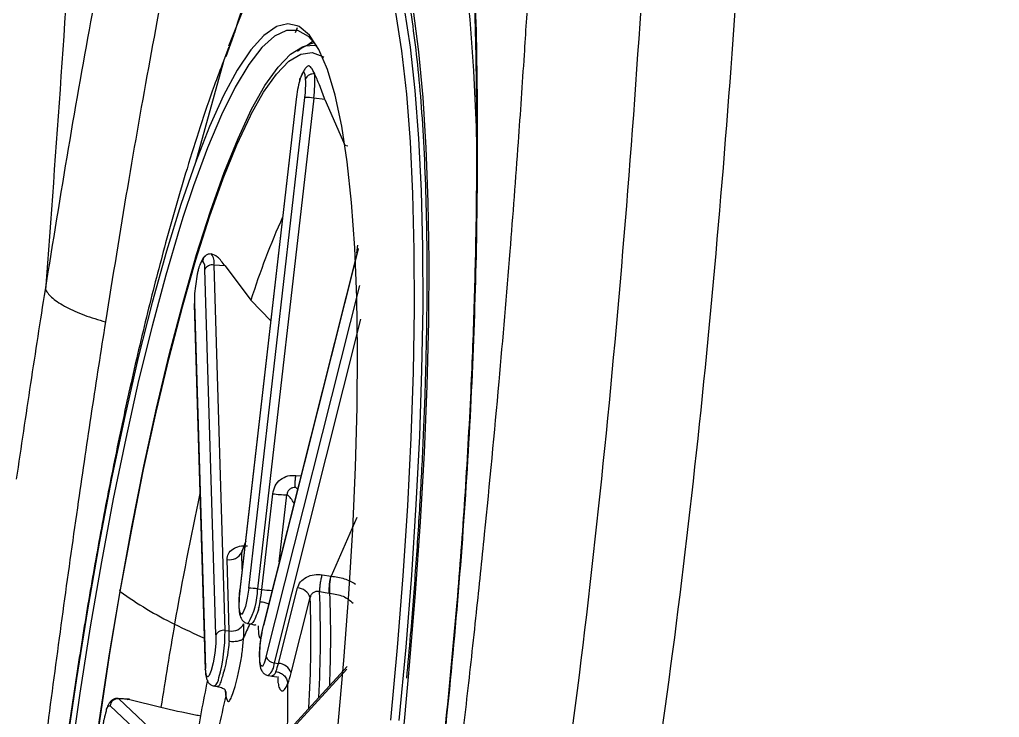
# Model space of a CAD drawing. Extents: x 832 to 912, y 781 to 934.
# Drawn here: x 901.372 to 903.765, y 840.115 to 841.818 of the extents above; entities that cross this region are included whole.
import ezdxf

# ---------------------------------------------------------------- set-up
doc = ezdxf.new("R2010")
doc.units = 0
doc.header["$MEASUREMENT"] = 0
doc.layers.add('1', color=4, linetype='Continuous')

# ---------------------------------------------------------------- blocks, each defined once
blk = doc.blocks.new('2026 SOVEREIGN HL')
at = {"layer": '1', "color": 3, "linetype": 'Continuous', "lineweight": 25}
for p, q in [((70.3171, 44.6916), (70.3222, 44.7041)), ((70.1653, 44.6848), (70.1468, 44.6326)), ((70.1543, 44.6573), (70.1469, 44.6376)), ((70.1414, 44.6215), (70.0728, 44.3746)), ((70.1469, 44.6376), (70.1409, 44.6216)), ((70.3185, 44.529), (70.1812, 43.3314)), ((70.3188, 44.5292), (70.1814, 43.3316)), ((70.2027, 43.3357), (70.34, 44.5333)), ((70.3616, 44.5317), (70.2243, 43.3341)), ((70.3188, 44.5292), (70.3185, 44.529)), ((70.3888, 44.5284), (70.3616, 44.5317)), ((70.3888, 44.5284), (70.4374, 44.4166)), ((70.4374, 44.4166), (70.4446, 44.4152)), ((70.467, 44.1539), (70.4692, 44.1729)), ((70.4698, 44.1631), (70.2385, 43.2446)), ((70.4697, 44.1645), (70.2387, 43.247)), ((70.1178, 44.1245), (70.1448, 43.2328)), ((70.145, 44.1221), (70.1178, 44.1245)), ((70.145, 44.1221), (70.2081, 44.039)), ((70.1226, 43.222), (70.0955, 44.1137)), ((70.2457, 43.1683), (70.4738, 44.0747)), ((70.0698, 44.0282), (70.0968, 43.1365)), ((70.0702, 44.0311), (70.0972, 43.1395)), ((70.2081, 44.039), (70.2565, 43.9886)), ((70.4761, 43.9923), (70.2651, 43.1541)), ((70.3179, 43.6112), (70.33, 43.6097)), ((70.2347, 43.3328), (70.2615, 43.5664)), ((70.2773, 43.4004), (70.2961, 43.5638)), ((70.4665, 43.508), (70.4037, 43.3653)), ((70.1957, 43.4503), (70.1849, 43.4233)), ((70.1856, 43.423), (70.1943, 43.4457)), ((70.1553, 43.2319), (70.15, 43.4058)), ((70.1869, 43.3814), (70.1856, 43.423)), ((70.3821, 43.3686), (70.4037, 43.3653)), ((70.1812, 43.3314), (70.1814, 43.3316)), ((70.2243, 43.3341), (70.2347, 43.3328)), ((70.2754, 43.1524), (70.3217, 43.3364)), ((70.3759, 43.3277), (70.3991, 43.3239)), ((70.3064, 43.1296), (70.3528, 43.3135)), ((70.401, 43.3238), (70.3991, 43.324)), ((70.1448, 43.2328), (70.1553, 43.2319)), ((70.2001, 43.2501), (70.2111, 43.2482)), ((70.201, 43.2501), (70.2001, 43.2501)), ((70.4424, 43.1384), (70.2417, 42.9192)), ((70.4429, 43.1447), (70.2465, 42.9301)), ((70.2651, 43.1541), (70.2754, 43.1524)), ((70.2502, 43.1229), (70.2611, 43.121)), ((70.2588, 43.1214), (70.2714, 43.1197)), ((70.118, 43.0972), (70.1289, 43.0953)), ((69.911, 43.065), (69.8835, 43.0669)), ((69.8852, 43.0661), (70.0639, 42.8976)), ((69.9123, 43.0642), (69.8852, 43.0661)), ((69.9123, 43.0642), (69.9056, 43.0638)), ((69.9123, 43.0642), (69.9884, 43.0452)), ((70.0429, 42.8805), (69.8641, 43.0491))]:
    blk.add_line(p, q, dxfattribs=at)
at = {"layer": '1', "color": 3, "linetype": 'Continuous', "lineweight": 25, "flags": 128}
for points in [[(70.4715, 45.2597), (70.4745, 45.2621), (70.509, 45.283), (70.542, 45.2895), (70.5732, 45.2817), (70.6026, 45.2595), (70.6298, 45.2232), (70.6549, 45.1729), (70.6776, 45.1088), (70.6977, 45.0314), (70.7153, 44.9411), (70.7302, 44.8384), (70.7423, 44.7239), (70.7515, 44.5981), (70.7578, 44.4619), (70.7593, 44.4116)], [(70.593, 43.1194), (70.5955, 43.1472), (70.6103, 43.324), (70.6224, 43.4974), (70.6318, 43.6664), (70.6384, 43.8298), (70.6422, 43.9868), (70.6431, 44.1365), (70.6411, 44.2779), (70.6363, 44.4103), (70.6287, 44.5329), (70.6184, 44.6449), (70.6053, 44.7458), (70.5895, 44.8348), (70.5712, 44.9116), (70.5505, 44.9756), (70.5275, 45.0264), (70.5023, 45.0639), (70.475, 45.0876), (70.4459, 45.0976), (70.4151, 45.0938), (70.3827, 45.0761), (70.3585, 45.0549)], [(70.5821, 44.7506), (70.5967, 44.6564), (70.6086, 44.5504), (70.6176, 44.4332), (70.6238, 44.3055), (70.6271, 44.1681), (70.6275, 44.022), (70.6249, 43.8679), (70.6195, 43.7068), (70.6111, 43.5397), (70.5999, 43.3677), (70.586, 43.1917), (70.5693, 43.0129)], [(70.1541, 44.6592), (70.1848, 44.7366), (70.2216, 44.8185), (70.2578, 44.8876), (70.2932, 44.9434), (70.3277, 44.9857), (70.3609, 45.0142), (70.3644, 45.0164)], [(70.5613, 44.7407), (70.5759, 44.647), (70.5877, 44.5416), (70.5967, 44.4251), (70.6029, 44.2982), (70.6061, 44.1617), (70.6065, 44.0164), (70.6039, 43.8632), (70.5985, 43.7031), (70.5902, 43.5371), (70.5791, 43.3661), (70.5652, 43.1912), (70.5487, 43.0135)], [(70.3692, 44.6593), (70.3486, 44.6825), (70.3226, 44.6967), (70.2948, 44.6969), (70.2654, 44.6831), (70.2346, 44.6553), (70.2027, 44.6138), (70.1698, 44.5589), (70.1363, 44.4909), (70.1023, 44.4103), (70.0681, 44.3178), (70.0429, 44.2425)], [(70.42, 42.9943), (70.4351, 43.1592), (70.4475, 43.321), (70.4571, 43.4787), (70.4638, 43.6311), (70.4677, 43.777), (70.4686, 43.9156), (70.4666, 44.0456), (70.4617, 44.1663), (70.4539, 44.2767), (70.4432, 44.3761), (70.4299, 44.4637), (70.4138, 44.5389), (70.3953, 44.6012), (70.3743, 44.6501), (70.3511, 44.6852), (70.3258, 44.7063), (70.3213, 44.7085)], [(70.2707, 44.7066), (70.2697, 44.7061), (70.2393, 44.6848), (70.2076, 44.6494), (70.1749, 44.6003), (70.1413, 44.5379), (70.1072, 44.4625), (70.0728, 44.3747)], [(70.3213, 44.7085), (70.2986, 44.7133), (70.2707, 44.7066)], [(70.3455, 44.6608), (70.3566, 44.6695), (70.3596, 44.6715)], [(69.8894, 43.3329), (69.9174, 43.486), (69.947, 43.6337), (69.9778, 43.775), (70.0096, 43.9087), (70.0423, 44.034), (70.0756, 44.1499), (70.1093, 44.2557), (70.143, 44.3504), (70.1766, 44.4336), (70.2099, 44.5045), (70.2425, 44.5626), (70.2743, 44.6076), (70.305, 44.6391), (70.3344, 44.6568), (70.3414, 44.6591)], [(70.2087, 44.4923), (70.239, 44.546), (70.2705, 44.5905), (70.3009, 44.6217), (70.3301, 44.6393), (70.3577, 44.6432), (70.3836, 44.6334), (70.3862, 44.6316)], [(70.3414, 44.6591), (70.3623, 44.6608), (70.3691, 44.6596)], [(69.8892, 43.3277), (69.917, 43.4794), (69.9462, 43.6257), (69.9768, 43.7656), (70.0083, 43.8981), (70.0407, 44.0223), (70.0737, 44.1371), (70.107, 44.2419), (70.1405, 44.3358), (70.1738, 44.4181), (70.2067, 44.4884), (70.2087, 44.4923)], [(70.0728, 44.3747), (70.0373, 44.2722), (70.002, 44.1581), (69.9672, 44.0332), (69.933, 43.8985), (69.8999, 43.755), (69.868, 43.6038), (69.8376, 43.446), (69.8088, 43.2829), (69.782, 43.1156), (69.7574, 42.9456), (69.735, 42.774), (69.7151, 42.6021), (69.6979, 42.4313), (69.6835, 42.2629), (69.6719, 42.0982), (69.6633, 41.9383), (69.6577, 41.7846), (69.6552, 41.6382)], [(70.0429, 44.2425), (70.0339, 44.214), (70, 44.0995), (69.9666, 43.9754), (69.934, 43.8424), (69.9024, 43.7015), (69.872, 43.5537), (69.8431, 43.4), (69.8158, 43.2417), (69.7903, 43.0797), (69.7669, 42.9153), (69.7457, 42.7497), (69.7268, 42.584), (69.7105, 42.4194), (69.6967, 42.2572), (69.6856, 42.0984), (69.6773, 41.9442), (69.6718, 41.7958), (69.6693, 41.6541)], [(70.0702, 44.0311), (70.0697, 44.0286), (70.0698, 44.0282)], [(70.3174, 43.5813), (70.321, 43.5787), (70.322, 43.5778)], [(69.8691, 40.8144), (69.861, 40.8191), (69.8367, 40.8429), (69.8145, 40.8803), (69.7945, 40.931), (69.7769, 40.9948), (69.7618, 41.0711), (69.7493, 41.1593), (69.7396, 41.259), (69.7326, 41.3692), (69.7284, 41.4893), (69.7271, 41.6184), (69.7286, 41.7555), (69.7331, 41.8997), (69.7403, 42.0499), (69.7503, 42.2051), (69.763, 42.364), (69.7783, 42.5256), (69.7961, 42.6888), (69.8162, 42.8522), (69.8386, 43.0149), (69.8631, 43.1755), (69.8894, 43.3329)], [(69.7798, 41.0026), (69.7777, 41.0112), (69.7628, 41.0868), (69.7504, 41.1742), (69.7408, 41.2729), (69.7338, 41.3822), (69.7297, 41.5012), (69.7284, 41.6291), (69.7299, 41.7649), (69.7343, 41.9078), (69.7415, 42.0566), (69.7514, 42.2103), (69.764, 42.3677), (69.7791, 42.5279), (69.7967, 42.6895), (69.8167, 42.8514), (69.8389, 43.0126), (69.8631, 43.1717), (69.8892, 43.3277)], [(70.2027, 43.3357), (70.1991, 43.3119), (70.1945, 43.2914), (70.1896, 43.2774), (70.185, 43.2719), (70.1815, 43.2758), (70.1795, 43.2885), (70.1795, 43.3081), (70.1814, 43.3316)], [(70.2457, 43.1683), (70.2407, 43.1526), (70.236, 43.1451), (70.2322, 43.1469), (70.2298, 43.1578), (70.2294, 43.1761), (70.2309, 43.199), (70.2341, 43.2231), (70.2385, 43.2446)], [(70.2387, 43.247), (70.2386, 43.2468), (70.2385, 43.2446)], [(70.1226, 43.222), (70.1222, 43.2013), (70.1199, 43.1774), (70.116, 43.1541), (70.1113, 43.1348), (70.1063, 43.1225), (70.1019, 43.119), (70.0987, 43.125), (70.0972, 43.1395)], [(70.0968, 43.1365), (70.0968, 43.137), (70.0972, 43.1395)], [(69.8835, 43.0669), (69.8838, 43.0669), (69.8852, 43.0661)]]:
    blk.add_lwpolyline(points, dxfattribs=at)
at = {"layer": '1', "color": 3, "linetype": 'Continuous', "lineweight": 25}
for centre, radius, start, end in [((71.1783, 44.3927), 1.0537, 141.0715, 163.5439), ((72.9584, 43.6635), 2.9739, 159.7818, 159.9141), ((70.3818, 44.5785), 0.09, 101.8056, 131.6821), ((70.6104, 44.4984), 0.2932, 164.7498, 173.974), ((70.0874, 44.5658), 0.2546, 352.675, 2.8217), ((70.0297, 44.5744), 0.3346, 352.6715, 2.8302), ((70.3399, 44.3861), 0.1472, 81.5276, 89.969), ((72.0446, 43.4533), 1.9276, 155.8588, 162.3107), ((70.0866, 44.131), 0.0318, 348.2549, 40.0771), ((70.0718, 44.1186), 0.0242, 348.257, 40.0717), ((70.1139, 44.104), 0.0208, 79.403, 152.2587), ((70.3721, 44.0352), 0.302, 171.7284, 180.7706), ((77.9645, 41.8652), 8.0624, 167.816, 170.12308), ((70.2962, 43.7993), 0.2354, 261.5257, 269.9709), ((70.2611, 43.5169), 0.0585, 26.8747, 53.3207), ((70.1561, 43.4386), 0.0333, 259.3991, 332.2595), ((69.8899, 43.3303), 0.0027, 101.3136, 254.4342), ((70.4152, 44.0541), 0.8969, 234.097, 243.975), ((70.0644, 43.3332), 0.1599, 328.6959, 0.3192), ((70.2026, 43.1886), 0.1471, 81.5243, 89.9713), ((69.7566, 43.3874), 0.4812, 349.9485, 353.4898), ((70.2918, 43.792), 0.4627, 262.9103, 266.0207), ((70.3204, 43.3022), 0.0343, 19.3611, 87.8382), ((67.4249, 43.2193), 2.953, 357.0918, 2.1032), ((67.4108, 43.2103), 2.9437, 356.7418, 2.0099), ((67.625, 43.217), 2.778, 357.5528, 2.2039), ((79.4119, 41.606), 9.5327, 170.08029, 171.31653), ((70.6857, 44.5784), 1.4868, 243.471, 246.5668), ((70.141, 43.2123), 0.0208, 79.396, 152.2657), ((69.7328, 43.2277), 0.4121, 344.5563, 0.7072), ((69.8554, 43.2245), 0.3, 356.5631, 1.414), ((70.1614, 43.2646), 0.0333, 259.4043, 332.255), ((69.7775, 43.2389), 0.4135, 356.5529, 1.4159), ((70.5802, 43.0617), 0.4187, 153.4084, 158.6571), ((70.2659, 43.1754), 0.0214, 199.359, 267.8367), ((70.2259, 43.1536), 0.0391, 308.3621, 0.6239), ((70.1199, 43.1899), 0.1599, 339.0659, 346.4587), ((70.2741, 43.1182), 0.0342, 19.3586, 87.8365), ((70.1038, 43.1193), 0.0263, 302.7748, 357.1522), ((70.0916, 43.1813), 0.2209, 339.0682, 346.4605), ((57.5663, 44.2847), 13.0787, 347.31202, 354.88807), ((74.2361, 42.2613), 4.2207, 168.3839, 170.5129), ((68.3912, 43.0568), 1.9074, 357.8571, 1.3673), ((69.8839, 43.0462), 0.02, 86.2934, 171.7701), ((72.5348, 42.4875), 2.4585, 166.223, 170.0788), ((70.2582, 43.0948), 0.1134, 184.2649, 191.1006), ((69.8666, 43.0371), 0.0122, 101.4964, 187.4124)]:
    blk.add_arc(centre, radius, start, end, dxfattribs=at)
for points, knots in [([(70.5388, 41.6256), (70.5422, 41.6469), (70.5511, 41.7028), (70.5646, 41.7888), (70.58, 41.8897), (70.5962, 41.9977), (70.6146, 42.1232), (70.6348, 42.2663), (70.6538, 42.4052), (70.6706, 42.5322), (70.6846, 42.6408), (70.698, 42.7478), (70.711, 42.8546), (70.7237, 42.9611), (70.7357, 43.0655), (70.7474, 43.1702), (70.7619, 43.304), (70.7852, 43.5274), (70.8131, 43.8214), (70.8401, 44.1403), (70.8603, 44.4064), (70.8749, 44.6195), (70.8843, 44.7682), (70.8899, 44.8634), (70.8935, 44.9259), (70.8983, 45.0117), (70.9045, 45.1277), (70.9114, 45.2705), (70.9177, 45.4134), (70.9235, 45.5563), (70.933, 45.8193), (70.9392, 46.0567), (70.9431, 46.2685), (70.9441, 46.3344), (70.9451, 46.4003), (70.9459, 46.4663), (70.9466, 46.5322), (70.948, 46.6999), (70.9485, 46.9563), (70.9457, 47.2881), (70.9405, 47.5803), (70.934, 47.8328), (70.927, 48.0458), (70.9204, 48.2179), (70.9135, 48.3756), (70.906, 48.5322), (70.897, 48.7021), (70.8871, 48.8719), (70.8763, 49.0417), (70.8646, 49.2114), (70.8525, 49.374), (70.8402, 49.5295), (70.8277, 49.6778), (70.8162, 49.8061), (70.8066, 49.9092), (70.7977, 50.003), (70.7858, 50.1232), (70.7685, 50.2906), (70.7479, 50.4777), (70.7294, 50.6359), (70.7164, 50.7432), (70.7071, 50.8179), (70.6969, 50.8991), (70.6821, 51.0131), (70.6618, 51.1645), (70.6348, 51.3579), (70.6139, 51.4976), (70.6026, 51.5729)], [0, 0, 0, 0, 0.006463, 0.017004, 0.026173, 0.037109, 0.049815, 0.064288, 0.08053, 0.091932, 0.102768, 0.113412, 0.124357, 0.13509, 0.145613, 0.155924, 0.166762, 0.18603, 0.223411, 0.255464, 0.282185, 0.303576, 0.319636, 0.326965, 0.332212, 0.338457, 0.352779, 0.367101, 0.381423, 0.395745, 0.410068, 0.460486, 0.467088, 0.473691, 0.480293, 0.486896, 0.493499, 0.500101, 0.537291, 0.570518, 0.599782, 0.625082, 0.646419, 0.663792, 0.676808, 0.693847, 0.710886, 0.727924, 0.744962, 0.761999, 0.779036, 0.793942, 0.808848, 0.823753, 0.832632, 0.839968, 0.852064, 0.868919, 0.890532, 0.908601, 0.916769, 0.923015, 0.931208, 0.941345, 0.957562, 0.977114, 1, 1, 1, 1]), ([(70.8362, 41.9099), (70.8962, 42.3017), (71.016, 43.0851), (71.1331, 44.2684), (71.206, 45.4549), (71.2307, 46.6435), (71.2088, 47.8321), (71.1383, 49.0189), (71.0231, 50.2025), (70.9035, 50.9861), (70.8438, 51.3779)], [0, 0, 0, 0, 0.1250121, 0.2500043, 0.3749925, 0.499979, 0.6249699, 0.749971, 0.87498, 1, 1, 1, 1]), ([(69.6847, 49.2852), (69.7136, 48.9379), (69.7714, 48.2434), (69.8112, 47.1983), (69.8154, 46.1525), (69.7843, 45.1069), (69.7323, 44.4117), (69.7063, 44.0641)], [0, 0, 0, 0, 0.199934, 0.399924, 0.59995, 0.799985, 1, 1, 1, 1]), ([(71.0861, 42.1447), (71.1432, 42.5128), (71.2574, 43.249), (71.3682, 44.3611), (71.4397, 45.4764), (71.4484, 46.2212), (71.4527, 46.5936)], [0, 0, 0, 0, 0.250033, 0.500029, 0.750016, 1, 1, 1, 1]), ([(69.7063, 44.0641), (69.725, 44.18), (69.7626, 44.4127), (69.8208, 44.7415), (69.8796, 45.0511), (69.939, 45.3361), (69.9988, 45.5933), (70.059, 45.82), (70.1195, 46.0136), (70.18, 46.1713), (70.2405, 46.2908), (70.3007, 46.37), (70.3602, 46.4119), (70.3987, 46.4048), (70.418, 46.4012)], [0, 0, 0, 0, 0.083044, 0.166574, 0.250026, 0.333308, 0.41664, 0.500096, 0.583443, 0.666688, 0.750063, 0.833255, 0.916684, 1, 1, 1, 1]), ([(70.5257, 46.1977), (70.5076, 46.2011), (70.4714, 46.208), (70.4153, 46.1685), (70.3586, 46.0933), (70.3014, 45.9798), (70.244, 45.8306), (70.1867, 45.6475), (70.1296, 45.4328), (70.0728, 45.1892), (70.0166, 44.9198), (69.961, 44.6273), (69.9062, 44.3162), (69.8707, 44.096), (69.8529, 43.9859)], [0, 0, 0, 0, 0.083329, 0.166633, 0.249929, 0.333236, 0.416562, 0.49991, 0.583273, 0.666639, 0.749996, 0.833338, 0.916668, 1, 1, 1, 1]), ([(70.559, 46.2011), (70.574, 46.1581), (70.6039, 46.0722), (70.6438, 45.9022), (70.6791, 45.7049), (70.7091, 45.4794), (70.7329, 45.2285), (70.75, 44.9548), (70.7599, 44.6614), (70.762, 44.3508), (70.7559, 44.0266), (70.7411, 43.6917), (70.7175, 43.3496), (70.6852, 43.0029), (70.6444, 42.655), (70.5952, 42.3095), (70.5388, 41.9685), (70.4956, 41.7488), (70.474, 41.6389)], [0, 0, 0, 0, 0.062484, 0.124963, 0.187451, 0.249946, 0.312442, 0.374944, 0.437461, 0.499987, 0.562741, 0.625027, 0.687536, 0.750037, 0.812532, 0.875014, 0.937503, 1, 1, 1, 1]), ([(70.573, 46.1155), (70.5806, 46.0943), (70.5947, 46.0551), (70.6141, 45.9864), (70.63, 45.9219), (70.6437, 45.8596), (70.6561, 45.7974), (70.6682, 45.7295), (70.6804, 45.6535), (70.697, 45.5376), (70.7167, 45.37), (70.7361, 45.1436), (70.75, 44.8984), (70.7574, 44.6624), (70.7597, 44.4419), (70.7583, 44.2398), (70.7536, 44.0324), (70.7449, 43.805), (70.731, 43.5593), (70.711, 43.2917), (70.6842, 43.0074), (70.6481, 42.6937), (70.6008, 42.3533), (70.5435, 41.9997), (70.4976, 41.7672), (70.4749, 41.6517)], [0, 0, 0, 0, 0.038645, 0.071651, 0.098969, 0.120769, 0.141845, 0.164225, 0.18791, 0.212902, 0.266792, 0.324802, 0.38136, 0.435691, 0.477549, 0.517972, 0.556954, 0.598745, 0.647992, 0.694729, 0.746641, 0.803724, 0.865979, 0.933407, 1, 1, 1, 1]), ([(70.4788, 45.0406), (70.4816, 45.0402), (70.4877, 45.0392), (70.5018, 45.0287), (70.5199, 45.006), (70.5389, 44.9701), (70.5571, 44.9226), (70.5742, 44.8632), (70.5898, 44.7918), (70.6035, 44.7089), (70.6151, 44.6151), (70.6244, 44.5108), (70.6314, 44.3968), (70.636, 44.2738), (70.638, 44.1424), (70.6376, 44.0035), (70.6346, 43.8577), (70.629, 43.7059), (70.6211, 43.5489), (70.6105, 43.3874), (70.5995, 43.2429), (70.591, 43.1516), (70.5877, 43.1161)], [0, 0, 0, 0, 0.039693, 0.087214, 0.138256, 0.187381, 0.236814, 0.287095, 0.338105, 0.389636, 0.441523, 0.493652, 0.545945, 0.598353, 0.650844, 0.703393, 0.755987, 0.808613, 0.861264, 0.913933, 0.966617, 1, 1, 1, 1]), ([(70.141, 44.6217), (70.1334, 44.6017), (70.1007, 44.5158), (70.0543, 44.3695), (70.0007, 44.1851), (69.9547, 44.007), (69.9131, 43.8296), (69.875, 43.6503), (69.8409, 43.4738), (69.8101, 43.2986), (69.7821, 43.1237), (69.7567, 42.9488), (69.734, 42.7739), (69.7137, 42.5991), (69.6961, 42.4246), (69.6811, 42.2505), (69.6688, 42.0769), (69.6594, 41.9036), (69.6528, 41.7306), (69.6514, 41.6178), (69.6506, 41.561)], [0, 0, 0, 0, 0.0231573, 0.09915, 0.1650705, 0.2252467, 0.2878259, 0.3466783, 0.403188, 0.4581992, 0.5122386, 0.5656716, 0.6187782, 0.6717955, 0.7249061, 0.7783055, 0.8322485, 0.8870472, 0.9431168, 1, 1, 1, 1]), ([(70.3484, 44.6107), (70.3467, 44.6096), (70.3432, 44.6075), (70.3385, 44.6006), (70.3338, 44.5923), (70.3307, 44.5851), (70.3293, 44.5816)], [0, 0, 0, 0, 0.267349, 0.52393, 0.76849, 1, 1, 1, 1]), ([(70.3639, 44.5909), (70.3609, 44.5967), (70.3549, 44.6084), (70.3509, 44.61), (70.3488, 44.6108)], [0, 0, 0, 0, 0.4920616, 1, 1, 1, 1]), ([(70.3417, 44.5783), (70.3412, 44.5833), (70.3404, 44.5905), (70.3383, 44.5945), (70.3366, 44.5951), (70.3346, 44.5935), (70.3315, 44.5883), (70.3291, 44.5807), (70.3275, 44.5755)], [0, 0, 0, 0, 0.271452, 0.389533, 0.509235, 0.625999, 0.741672, 1, 1, 1, 1]), ([(70.3275, 44.5755), (70.3275, 44.5773), (70.3275, 44.5796), (70.3292, 44.5811), (70.3295, 44.5814)], [0, 0, 0, 0, 0.812681, 1, 1, 1, 1]), ([(70.3639, 44.5909), (70.3614, 44.5909), (70.3564, 44.5909), (70.3495, 44.5881), (70.344, 44.5838), (70.3425, 44.5801), (70.3417, 44.5783)], [0, 0, 0, 0, 0.249956, 0.49997, 0.750011, 1, 1, 1, 1]), ([(70.3888, 44.5284), (70.3843, 44.5407), (70.3756, 44.5643), (70.3677, 44.5823), (70.3639, 44.5909)], [0, 0, 0, 0, 0.522716, 1, 1, 1, 1]), ([(70.096, 44.1455), (70.0947, 44.1448), (70.0904, 44.1425), (70.0877, 44.1353), (70.0858, 44.1303)], [0, 0, 0, 0, 0.295777, 1, 1, 1, 1]), ([(70.111, 44.1515), (70.1085, 44.1514), (70.1036, 44.1512), (70.097, 44.1473), (70.0921, 44.1415), (70.0909, 44.1367), (70.0903, 44.1342)], [0, 0, 0, 0, 0.24999, 0.499964, 0.749994, 1, 1, 1, 1]), ([(70.145, 44.1221), (70.1388, 44.1305), (70.1271, 44.1465), (70.1162, 44.1499), (70.111, 44.1515)], [0, 0, 0, 0, 0.522724, 1, 1, 1, 1]), ([(70.0903, 44.1342), (70.0889, 44.1337), (70.0867, 44.1329), (70.0835, 44.1261), (70.0812, 44.1195), (70.079, 44.1113), (70.0762, 44.0981), (70.0745, 44.0866), (70.0733, 44.0786)], [0, 0, 0, 0, 0.271453, 0.389532, 0.509233, 0.625999, 0.741671, 1, 1, 1, 1]), ([(69.636, 43.6017), (69.6475, 43.6798), (69.6705, 43.8362), (69.6943, 43.9881), (69.7062, 44.0641)], [0, 0, 0, 0, 0.499992, 1, 1, 1, 1]), ([(69.7062, 44.064), (69.7113, 44.0571), (69.7216, 44.0429), (69.7562, 44.0216), (69.7993, 44.0016), (69.8353, 43.9911), (69.8529, 43.9859)], [0, 0, 0, 0, 0.2451338, 0.5003904, 0.7554435, 1, 1, 1, 1]), ([(69.8529, 43.9859), (69.8416, 43.9139), (69.819, 43.7698), (69.7972, 43.6215), (69.7863, 43.5473)], [0, 0, 0, 0, 0.500016, 1, 1, 1, 1]), ([(71.292, 42.2796), (71.342, 42.3085), (71.4421, 42.3663), (71.6228, 42.4599), (71.7954, 42.5428), (71.9561, 42.6135), (72.0917, 42.6694), (72.2349, 42.7237), (72.3828, 42.7754), (72.5287, 42.8231), (72.684, 42.8712), (72.9146, 42.9394), (73.2241, 43.0265), (73.6084, 43.1313), (73.9939, 43.235), (74.3778, 43.3376), (74.7596, 43.4393), (75.1413, 43.5409), (75.3962, 43.6088), (75.5245, 43.643)], [0, 0, 0, 0, 0.08372, 0.167163, 0.250713, 0.292544, 0.334199, 0.375671, 0.406746, 0.437842, 0.469003, 0.500218, 0.571759, 0.643492, 0.715368, 0.787042, 0.857758, 0.928401, 1, 1, 1, 1]), ([(70.2615, 43.5664), (70.263, 43.573), (70.2661, 43.5863), (70.2797, 43.6018), (70.2978, 43.6114), (70.3112, 43.6113), (70.3179, 43.6112)], [0, 0, 0, 0, 0.251944, 0.502659, 0.752045, 1, 1, 1, 1]), ([(70.3174, 43.5813), (70.317, 43.5821), (70.3164, 43.5836), (70.3162, 43.5905), (70.3166, 43.6), (70.3175, 43.6075), (70.3179, 43.6112)], [0, 0, 0, 0, 0.250002, 0.500003, 0.750003, 1, 1, 1, 1]), ([(70.3174, 43.5813), (70.3149, 43.5814), (70.3111, 43.5815), (70.3064, 43.5797), (70.3032, 43.5776), (70.3004, 43.5749), (70.2982, 43.5717), (70.2966, 43.5679), (70.2962, 43.5652), (70.2961, 43.5638)], [0, 0, 0, 0, 0.235022, 0.35545, 0.478103, 0.603433, 0.731936, 0.864027, 1, 1, 1, 1]), ([(69.7866, 43.5474), (69.7745, 43.4631), (69.7504, 43.294), (69.7276, 43.1224), (69.7161, 43.0363)], [0, 0, 0, 0, 0.4984238, 1, 1, 1, 1]), ([(75.5245, 43.4484), (75.5026, 43.4425), (75.4508, 43.4285), (75.361, 43.4043), (75.2468, 43.3735), (75.1082, 43.3361), (74.9452, 43.2921), (74.7747, 43.246), (74.6097, 43.2013), (74.4778, 43.1655), (74.3724, 43.1368), (74.2908, 43.1145), (74.2155, 43.094), (74.1466, 43.0752), (74.0839, 43.0581), (73.9443, 43.0198), (73.7296, 42.9607), (73.4444, 42.8812), (73.1732, 42.804), (72.9099, 42.7268), (72.7066, 42.6642), (72.5622, 42.6176), (72.4731, 42.588), (72.3902, 42.5597), (72.312, 42.5322), (72.237, 42.5051), (72.1624, 42.4772), (72.0835, 42.4468), (72.0086, 42.4171), (71.9369, 42.3876), (71.8711, 42.3597), (71.8135, 42.3347), (71.7644, 42.3128), (71.7232, 42.2942), (71.6821, 42.2753), (71.6411, 42.2562), (71.6003, 42.2368), (71.5598, 42.2172), (71.518, 42.1966), (71.4709, 42.1729), (71.4155, 42.1444), (71.3504, 42.1099), (71.307, 42.0856), (71.2834, 42.0724)], [0, 0, 0, 0, 0.012421, 0.029373, 0.050852, 0.077085, 0.107917, 0.143215, 0.173701, 0.201405, 0.218034, 0.233464, 0.247697, 0.260736, 0.272584, 0.283242, 0.340057, 0.394553, 0.445848, 0.495783, 0.548037, 0.568483, 0.587522, 0.606625, 0.625099, 0.643331, 0.662677, 0.683566, 0.708629, 0.728381, 0.750231, 0.772838, 0.78754, 0.802676, 0.818245, 0.834247, 0.850679, 0.867541, 0.884831, 0.904525, 0.930273, 0.962093, 1, 1, 1, 1]), ([(70.15, 43.4058), (70.1506, 43.4107), (70.1518, 43.4206), (70.1632, 43.4322), (70.1797, 43.4394), (70.1929, 43.4393), (70.1995, 43.4393)], [0, 0, 0, 0, 0.251952, 0.502675, 0.752058, 1, 1, 1, 1]), ([(70.1878, 43.4292), (70.1874, 43.4287), (70.1864, 43.4276), (70.1856, 43.4255), (70.1856, 43.4239), (70.1856, 43.423)], [0, 0, 0, 0, 0.226862, 0.607764, 1, 1, 1, 1]), ([(70.3217, 43.3364), (70.3238, 43.3416), (70.328, 43.3519), (70.343, 43.3634), (70.362, 43.37), (70.3754, 43.3691), (70.3821, 43.3686)], [0, 0, 0, 0, 0.251956, 0.502671, 0.752033, 1, 1, 1, 1]), ([(70.3759, 43.3277), (70.376, 43.3306), (70.3764, 43.3365), (70.3778, 43.3476), (70.3798, 43.359), (70.3813, 43.3654), (70.3821, 43.3686)], [0, 0, 0, 0, 0.249999, 0.499994, 0.749993, 1, 1, 1, 1]), ([(70.3991, 43.3239), (70.399, 43.3261), (70.399, 43.3298), (70.3993, 43.3369), (70.4001, 43.3455), (70.4015, 43.3559), (70.403, 43.3623), (70.4037, 43.3653)], [0, 0, 0, 0, 0.181756, 0.326048, 0.50153, 0.765825, 1, 1, 1, 1]), ([(70.401, 43.3238), (70.4007, 43.3267), (70.4003, 43.3327), (70.4007, 43.3439), (70.402, 43.3555), (70.4031, 43.362), (70.4037, 43.3653)], [0, 0, 0, 0, 0.247436, 0.494865, 0.74459, 1, 1, 1, 1]), ([(70.4037, 43.3653), (70.4149, 43.3638), (70.437, 43.3608), (70.4547, 43.3509), (70.4634, 43.346)], [0, 0, 0, 0, 0.507927, 1, 1, 1, 1]), ([(70.1812, 43.3314), (70.1806, 43.3265), (70.1793, 43.313), (70.1785, 43.2919), (70.1797, 43.2751), (70.1825, 43.2644), (70.1878, 43.2563), (70.1945, 43.2512), (70.1997, 43.2504), (70.2021, 43.2501)], [0, 0, 0, 0, 0.130946, 0.356843, 0.600668, 0.757098, 0.84702, 0.931479, 1, 1, 1, 1]), ([(70.3759, 43.3277), (70.3734, 43.328), (70.3697, 43.3284), (70.3648, 43.3271), (70.3614, 43.3256), (70.3583, 43.3234), (70.3557, 43.3206), (70.3537, 43.3173), (70.3531, 43.3148), (70.3528, 43.3135)], [0, 0, 0, 0, 0.235033, 0.355431, 0.478077, 0.6034, 0.731921, 0.864015, 1, 1, 1, 1]), ([(70.401, 43.3238), (70.4122, 43.322), (70.4345, 43.3185), (70.4499, 43.3057), (70.4575, 43.2995)], [0, 0, 0, 0, 0.505636, 1, 1, 1, 1]), ([(70.2304, 43.3034), (70.2291, 43.2971), (70.226, 43.282), (70.2194, 43.2634), (70.2128, 43.2513), (70.2096, 43.2496), (70.2082, 43.2488)], [0, 0, 0, 0, 0.210245, 0.499873, 0.786862, 1, 1, 1, 1]), ([(70.2271, 43.2825), (70.2277, 43.2842), (70.2285, 43.2861), (70.2266, 43.288), (70.2262, 43.2884)], [0, 0, 0, 0, 0.810046, 1, 1, 1, 1]), ([(70.2304, 43.3034), (70.2344, 43.3027), (70.2421, 43.3014), (70.2485, 43.2991), (70.2515, 43.2979)], [0, 0, 0, 0, 0.520287, 1, 1, 1, 1]), ([(70.2072, 43.2489), (70.2109, 43.2477), (70.2179, 43.2454), (70.2202, 43.2466), (70.2213, 43.2471)], [0, 0, 0, 0, 0.542054, 1, 1, 1, 1]), ([(70.2261, 43.2439), (70.2261, 43.241), (70.2261, 43.2352), (70.2268, 43.2246), (70.2282, 43.2143), (70.2312, 43.2132), (70.2324, 43.2127)], [0, 0, 0, 0, 0.151127, 0.294889, 0.703068, 1, 1, 1, 1]), ([(70.2387, 43.247), (70.2377, 43.2428), (70.235, 43.231), (70.2314, 43.2083), (70.229, 43.1819), (70.2288, 43.1579), (70.2303, 43.144), (70.2346, 43.1331), (70.2409, 43.1265), (70.2467, 43.1231), (70.25, 43.1231), (70.2504, 43.1231)], [0, 0, 0, 0, 0.095412, 0.264498, 0.430213, 0.597427, 0.783268, 0.865567, 0.930492, 0.991473, 1, 1, 1, 1]), ([(70.147, 43.073), (70.1482, 43.0682), (70.1507, 43.0591), (70.1554, 43.0594), (70.1609, 43.0693), (70.1654, 43.0823), (70.17, 43.0975), (70.1748, 43.115), (70.1815, 43.1455), (70.1875, 43.18), (70.1893, 43.2025), (70.1903, 43.214)], [0, 0, 0, 0, 0.13794, 0.2642, 0.386183, 0.507075, 0.513388, 0.626975, 0.746172, 0.868804, 1, 1, 1, 1]), ([(70.1548, 43.2065), (70.1588, 43.2062), (70.1669, 43.2057), (70.1779, 43.2072), (70.1866, 43.21), (70.1891, 43.2127), (70.1903, 43.2141)], [0, 0, 0, 0, 0.249983, 0.499972, 0.750004, 1, 1, 1, 1]), ([(70.1548, 43.2065), (70.1543, 43.1999), (70.1529, 43.1841), (70.1482, 43.158), (70.1424, 43.1337), (70.1388, 43.1218), (70.1373, 43.1168)], [0, 0, 0, 0, 0.210245, 0.499874, 0.786862, 1, 1, 1, 1]), ([(70.0968, 43.1365), (70.097, 43.1327), (70.0975, 43.1238), (70.0992, 43.1148), (70.1034, 43.1062), (70.1095, 43.0998), (70.1151, 43.0981), (70.1178, 43.0973)], [0, 0, 0, 0, 0.233038, 0.542452, 0.709573, 0.862454, 1, 1, 1, 1]), ([(70.1373, 43.1168), (70.1359, 43.1125), (70.1328, 43.1026), (70.1292, 43.0949), (70.1274, 43.0964), (70.1266, 43.097)], [0, 0, 0, 0, 0.306751, 0.718958, 1, 1, 1, 1]), ([(70.2693, 43.1327), (70.2678, 43.1295), (70.2644, 43.1224), (70.261, 43.122), (70.2591, 43.1218)], [0, 0, 0, 0, 0.444265, 1, 1, 1, 1]), ([(70.2693, 43.1327), (70.2732, 43.1317), (70.2809, 43.1296), (70.2904, 43.1222), (70.2969, 43.1127), (70.2976, 43.1058), (70.298, 43.1024)], [0, 0, 0, 0, 0.249991, 0.499983, 0.749997, 1, 1, 1, 1]), ([(70.2737, 43.1203), (70.2737, 43.1158), (70.2737, 43.1098), (70.275, 43.1002), (70.2775, 43.0901), (70.283, 43.084), (70.2904, 43.0867), (70.2954, 43.097), (70.298, 43.1024)], [0, 0, 0, 0, 0.115598, 0.155295, 0.331483, 0.544329, 0.763604, 1, 1, 1, 1]), ([(70.127, 43.0956), (70.1312, 43.0946), (70.14, 43.0923), (70.1436, 43.0893), (70.1455, 43.0878)], [0, 0, 0, 0, 0.479286, 1, 1, 1, 1]), ([(69.8836, 43.0666), (69.8828, 43.0667), (69.8794, 43.0675), (69.8734, 43.0655), (69.8673, 43.0617), (69.8626, 43.0564), (69.8586, 43.0496), (69.8563, 43.043), (69.855, 43.0391)], [0, 0, 0, 0, 0.043133, 0.197814, 0.335518, 0.484719, 0.700709, 1, 1, 1, 1]), ([(70.147, 43.073), (70.1474, 43.0766), (70.1481, 43.0818), (70.1457, 43.0863), (70.145, 43.0876)], [0, 0, 0, 0, 0.702411, 1, 1, 1, 1]), ([(69.9884, 43.0452), (70.0153, 43.0391), (70.0458, 43.0321), (70.0818, 43.0254), (70.0861, 43.0246)], [0, 0, 0, 0, 0.879148, 1, 1, 1, 1]), ([(69.7161, 43.0363), (69.7048, 42.949), (69.6821, 42.7733), (69.6513, 42.5141), (69.622, 42.2548), (69.6046, 42.0863), (69.5957, 41.9993)], [0, 0, 0, 0, 0.250627, 0.503937, 0.744018, 1, 1, 1, 1]), ([(69.8544, 43.0355), (69.8527, 43.0296), (69.8502, 43.0212), (69.8474, 43.0068), (69.8457, 42.9961), (69.8443, 42.9852), (69.8429, 42.9701), (69.8427, 42.9601), (69.8426, 42.9531)], [0, 0, 0, 0, 0.271455, 0.389531, 0.509238, 0.625995, 0.741669, 1, 1, 1, 1])]:
    blk.add_open_spline(points, degree=3, knots=knots, dxfattribs=at)

msp = doc.modelspace()

# ---------------------------------------------------------------- block references
at = {"layer": '1'}
msp.add_blockref('2026 SOVEREIGN HL', (831.7292, 797.0948), dxfattribs=at)

doc.saveas('drawing.dxf')
